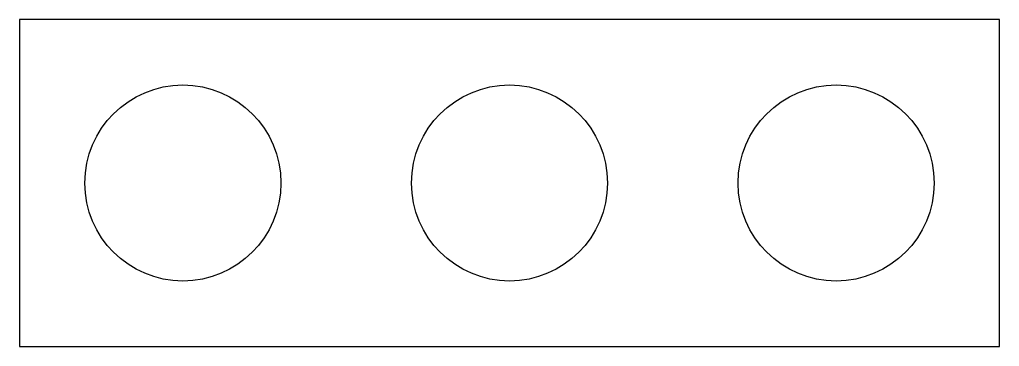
# Model space of a CAD drawing. Header units: millimetres. Extents: x 0 to 30, y 0 to 10.
import ezdxf

# ---------------------------------------------------------------- set-up
doc = ezdxf.new("R2010")
doc.units = ezdxf.units.MM

msp = doc.modelspace()

# ---------------------------------------------------------------- linework, layer by layer
at = {"color": 7, "linetype": 'Continuous', "lineweight": 25}
for p, q in [((30, 10), (0, 10)), ((0, 10), (0, 0)), ((30, 0), (30, 10)), ((0, 0), (30, 0))]:
    msp.add_line(p, q, dxfattribs=at)
for centre in [(5, 5), (15, 5), (25, 5)]:
    msp.add_circle(centre, 3, dxfattribs=at)

doc.saveas('drawing.dxf')
